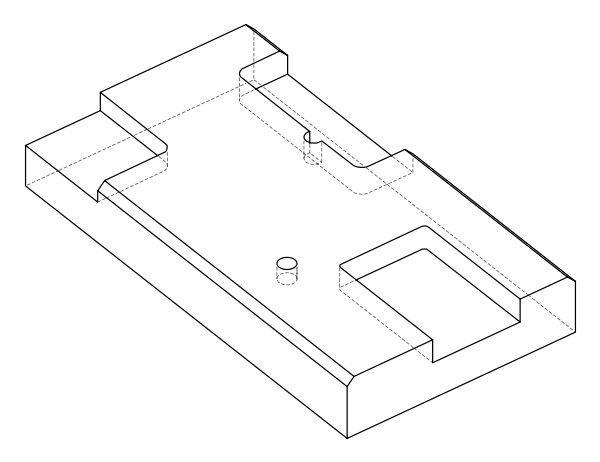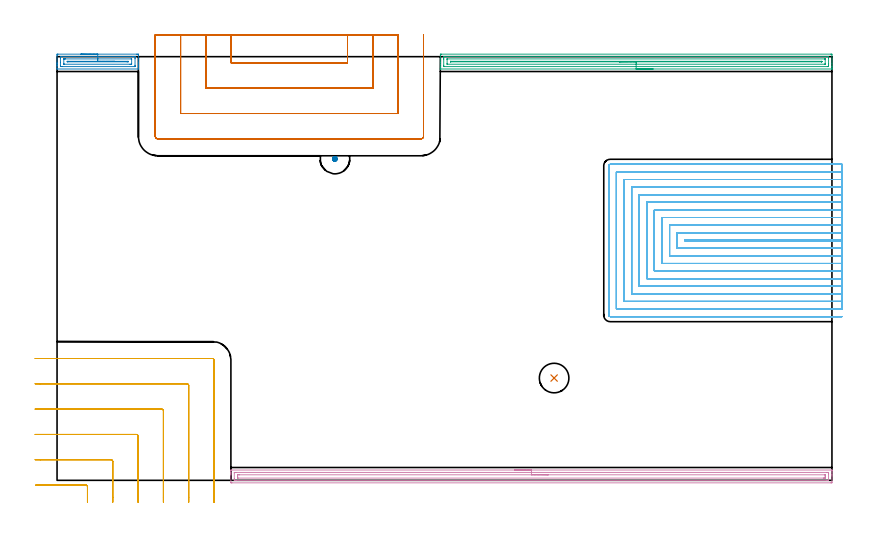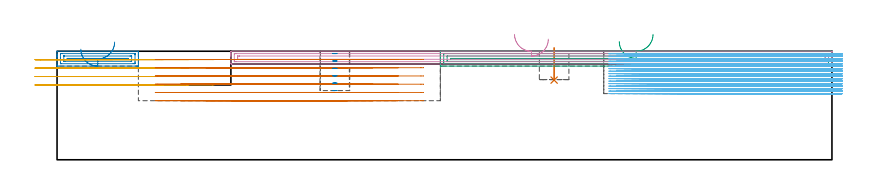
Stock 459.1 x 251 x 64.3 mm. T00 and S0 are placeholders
(PLAN: 8 operations, 5 tool changes, 178.8 min)
(1 INDEXABLE_INSERT_DRILL_BLIND_HOLE_FROM_SOLID | STEP1POCKET | NXT0302_006 | 0.08 min | 4054 mm3)
(2 AREA_MILL | FG_CHAMFER_SURFACE | UGT0205_001 | 1.71 min | 2074 mm3)
(3 AREA_MILL_1 | FG_CHAMFER_SURFACE_1 | UGT0205_001 | 7.59 min | 9188 mm3)
(4 AREA_MILL_2 | FG_CHAMFER_SURFACE_2 | UGT0205_001 | 8.75 min | 10425 mm3)
(5 MILL_CORNER_NOTCH_RECTANGULAR | CORNER_NOTCH_RECTANGULAR | UGT0201_136 | Follow Part, ap 5, ae 75% | 6.15 min | 168691 mm3)
(6 MILL_SLOT | SLOT_PARTIAL_RECTANGULAR | NXT0201_008 | Follow Part, ap 1.5, ae 75% | 136.48 min | 326320 mm3)
(7 MILL_SLOT_1 | SLOT_PARTIAL_RECTANGULAR_1 | UGT0201_136 | Follow Part, ap 5, ae 75% | 17.77 min | 305674 mm3)
(8 MILL_BLIND_HOLE_FROM_SOLID_MATERIAL | STEP1POCKET_1 | UGT0201_133 | Spiral | 0.3 min | 3583 mm3)
(TOOL NXT0302_006 | Index. Insert Drill 17.5mm [880-D1750L25-05] | D17.5 PA176 FL88 Z2)
(TOOL UGT0205_001 | Chamfer Mill 20 x 3 x 45 deg. | D20 FL50 Z2)
(TOOL UGT0201_136 | Carbide End Mill 20.0 | D20 FL30 Z4)
(TOOL NXT0201_008 | ENDMILL 6mm [2P460-0600-NA 1630] | D6 FL26 Z6)
(TOOL UGT0201_133 | Carbide End Mill 15.0 | D15 FL30 Z4)
(OP 1 INDEXABLE_INSERT_DRILL_BLIND_HOLE_FROM_SOLID)
G17 G21 G94 G90
T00 M6
G54
G17 G0 G90 X294.5 Y60.6 S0 M3
G43 Z74.3 H1
G94 G81 G98 Z47.2 F250. R66.3
G80
M5
M2
(OP 2 AREA_MILL)
G17 G21 G94 G90
T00 M6
G54
G17 G0 G90 X14.1 Y252.5 S1061 M3
G43 Z74.3 H0
Z65.5
G94 G1 X14.138 Z64.628 F250.
X14.252 Z63.764
X14.441 Z62.912
X14.703 Z62.08
X15.037 Z61.274
X15.44 Z60.5
X15.909 Z59.764
X16.44 Z59.072
X17.029 Z58.429
X17.672 Z57.84
X18.364 Z57.308
X19.1 Z56.84
X19.874 Z56.437
X20.68 Z56.103
X21.512 Z55.841
X22.364 Z55.652
X23.228 Z55.538
X24.1 Z55.5
X47.207
X47.648 Y252.499 Z55.501
X48.085 Y252.494 Z55.503
X48.191 Y252.491 Z55.505
X48.2 Y252.062 Z55.934
Y247.66 Z60.334
Y246.992 Z61.005
Y246.779 Z61.218
Y246.111 Z61.886
Y245.899 Z62.098
Y245.473 Z62.526
Y244.563 Z63.436
Y244.138 Z63.861
X48.199 Y243.91 Z64.089
X48.19 Y243.706 Z64.292
X48.093 Y243.7 Z64.3
X0.107
X0.01 Y243.706 Z64.292
X0. Y243.912 Z64.087
Y245.473 Z62.526
Y245.899 Z62.098
Y246.112 Z61.885
Y246.779 Z61.218
Y246.992 Z61.005
Y247.66 Z60.334
Y251.728 Z56.268
X0.003 Y252.062 Z55.934
X0.009 Y252.491 Z55.505
X0.115 Y252.494 Z55.503
X0.552 Y252.5 Z55.5
X24.1
Y251.086 Z56.914
X45.079
X45.871 Y251.083 Z56.917
X45.972 Y251.081 Z56.919
X46.19 Y251.07 Z56.93
X46.193 Y251.007 Z56.993
X46.198 Y250.857 Z57.143
X46.2 Y250.301 Z57.699
Y249.975 Z58.025
Y245.899 Z62.101
X46.199 Y245.574 Z62.426
X46.194 Y245.247 Z62.753
X46.19 Y245.155 Z62.845
X46.184 Y245.12 Z62.88
X46.167 Y245.119 Z62.881
X46.069 Y245.116 Z62.884
X45.871 Y245.115 Z62.885
X45.774 Y245.114 Z62.886
X3.121
X2.329 Y245.117 Z62.883
X2.228 Y245.119 Z62.881
X2.01 Y245.13 Z62.87
X2.007 Y245.193 Z62.807
X2.002 Y245.343 Z62.657
X2. Y247.66 Z60.34
Y250.301 Z57.699
X2.001 Y250.626 Z57.374
X2.006 Y250.953 Z57.047
X2.01 Y251.045 Z56.955
X2.016 Y251.08 Z56.92
X2.033 Y251.081 Z56.919
X2.131 Y251.083 Z56.917
X2.329 Y251.085 Z56.915
X2.426 Y251.086 Z56.914
X24.1
Y249.672 Z58.328
X43.841 Y249.671 Z58.329
X44.094 Y249.669 Z58.331
X44.177 Y249.667 Z58.333
X44.185 Y249.666 Z58.334
X44.19 Y249.651 Z58.349
X44.196 Y249.596 Z58.404
X44.199 Y249.526 Z58.474
Y246.779 Z61.221
X44.198 Y246.676 Z61.324
X44.19 Y246.57 Z61.43
X44.18 Y246.535 Z61.465
X44.156 Y246.533 Z61.467
X44.094 Y246.531 Z61.469
X43.458 Y246.529 Z61.471
X43.205 Y246.528 Z61.472
X4.359 Y246.529 Z61.471
X4.106 Y246.531 Z61.469
X4.023 Y246.533 Z61.467
X4.015 Y246.534 Z61.466
X4.01 Y246.549 Z61.451
X4.004 Y246.604 Z61.396
X4.001 Y246.674 Z61.326
Y249.421 Z58.579
X4.002 Y249.524 Z58.476
X4.01 Y249.63 Z58.37
X4.02 Y249.665 Z58.335
X4.044 Y249.667 Z58.333
X4.106 Y249.669 Z58.331
X4.742 Y249.671 Z58.329
X4.995 Y249.672 Z58.328
X24.1
Y248.257 Z59.743
X41.714
X42.031 Y248.254 Z59.746
X42.18 Y248.251 Z59.749
X42.19 Y248.1 Z59.9
X42.18 Y247.949 Z60.051
X42.028 Y247.945 Z60.055
X41.713 Y247.943 Z60.057
X41.428
X6.486
X6.169 Y247.946 Z60.054
X6.02 Y247.949 Z60.051
X6.01 Y248.1 Z59.9
X6.02 Y248.251 Z59.749
X6.172 Y248.255 Z59.745
X6.454 Y248.257 Z59.743
X6.772
X24.1
X24.972 Z59.781
X25.837 Z59.895
X26.688 Z60.083
X27.52 Z60.346
X28.326 Z60.68
X29.1 Z61.082
X29.836 Z61.551
X30.528 Z62.082
X31.171 Z62.672
X31.76 Z63.315
X32.292 Z64.007
X32.76 Z64.743
X33.163 Z65.517
X33.497 Z66.322
X33.759 Z67.155
X33.948 Z68.006
X34.062 Z68.871
X34.1 Z69.743
G0 Z74.3
M5
M2
(OP 3 AREA_MILL_1)
G17 G21 G94 G90
T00 M6
G54
G17 G0 G90 X353.1 Y243.7 S1061 M3
G43 Z74.3 H0
G94 G1 X353.062 Z73.428 F250.
X352.948 Z72.563
X352.759 Z71.712
X352.497 Z70.88
X352.163 Z70.074
X351.76 Z69.3
X351.292 Z68.564
X350.76 Z67.872
X350.171 Z67.229
X349.528 Z66.64
X348.836 Z66.108
X348.1 Z65.64
X347.326 Z65.237
X346.52 Z64.903
X345.688 Z64.641
X344.836 Z64.452
X343.972 Z64.338
X343.1 Z64.3
X227.285
X227.103 Y243.699 Z64.292
X227.102
X227.1 Y244.061 Z63.939
Y244.291 Z63.708
Y245.018 Z62.977
Y246.262 Z61.735
Y247.66 Z60.336
Y251.804 Z56.194
X227.103 Y252.062 Z55.935
X227.11 Y252.492 Z55.506
X227.291 Y252.496 Z55.502
X227.732 Y252.5 Z55.5
X458.468 Y252.499 Z55.501
X458.909 Y252.496 Z55.502
X459.09 Y252.492 Z55.506
X459.1 Y252.062 Z55.935
Y246.779 Z61.215
Y245.382 Z62.615
Y245.018 Z62.977
Y244.291 Z63.708
Y244.061 Z63.938
X459.098 Y243.699 Z64.292
X459.097
X458.917 Y243.7 Z64.3
X343.1
Y245.114 Z62.886
X229.422 Y245.115 Z62.885
X229.145 Y245.12 Z62.88
X229.117 Y245.121 Z62.879
X229.11 Y245.138 Z62.862
X229.104 Y245.173 Z62.827
X229.102 Y245.208 Z62.792
X229.1 Y245.432 Z62.568
Y245.899 Z62.101
Y249.421 Z58.579
Y249.834 Z58.166
X229.103 Y250.301 Z57.699
X229.109 Y250.706 Z57.294
X229.131 Y251.079 Z56.921
X229.52 Y251.084 Z56.916
X229.618 Y251.085 Z56.915
X456.778
X457.055 Y251.08 Z56.92
X457.083 Y251.079 Z56.921
X457.09 Y251.062 Z56.938
X457.096 Y251.027 Z56.973
X457.098 Y250.992 Z57.008
X457.1 Y250.768 Z57.232
Y250.301 Z57.699
Y246.779 Z61.221
Y246.366 Z61.634
X457.097 Y245.899 Z62.101
X457.091 Y245.494 Z62.506
X457.069 Y245.121 Z62.879
X456.68 Y245.116 Z62.884
X456.582 Y245.115 Z62.885
X343.1 Y245.114 Z62.886
Y246.528 Z61.472
X231.309 Y246.529 Z61.471
X231.224 Y246.53 Z61.47
X231.157 Y246.533 Z61.467
X231.119 Y246.535 Z61.465
X231.11 Y246.574 Z61.426
X231.105 Y246.779 Z61.221
X231.101 Y246.984 Z61.016
X231.1 Y249.421 Z58.579
X231.102 Y249.625 Z58.375
X231.107 Y249.655 Z58.345
X231.111 Y249.665 Z58.335
X231.119 Y249.667 Z58.333
X231.182 Y249.67 Z58.33
X231.309 Y249.671 Z58.329
X454.891
X454.976 Y249.67 Z58.33
X455.043 Y249.667 Z58.333
X455.081 Y249.665 Z58.335
X455.09 Y249.626 Z58.374
X455.095 Y249.421 Z58.579
X455.099 Y249.216 Z58.784
X455.1 Y246.779 Z61.221
X455.098 Y246.575 Z61.425
X455.093 Y246.545 Z61.455
X455.089 Y246.535 Z61.465
X455.081 Y246.533 Z61.467
X455.018 Y246.53 Z61.47
X454.891 Y246.529 Z61.471
X343.1 Y246.528 Z61.472
Y247.943 Z60.057
X233.385 Y247.944 Z60.056
X233.225 Y247.946 Z60.054
X233.121 Y247.95 Z60.05
X233.109 Y247.954 Z60.046
X233.105 Y247.964 Z60.036
X233.102 Y247.991 Z60.009
X233.1 Y248.1 Z59.9
X233.102 Y248.209 Z59.791
X233.105 Y248.236 Z59.764
X233.109 Y248.246 Z59.754
X233.121 Y248.25 Z59.75
X233.225 Y248.254 Z59.746
X233.386 Y248.257 Z59.743
X452.815 Y248.256 Z59.744
X452.975 Y248.254 Z59.746
X453.079 Y248.25 Z59.75
X453.091 Y248.246 Z59.754
X453.095 Y248.236 Z59.764
X453.098 Y248.209 Z59.791
X453.1 Y248.1 Z59.9
X453.098 Y247.991 Z60.009
X453.095 Y247.964 Z60.036
X453.091 Y247.954 Z60.046
X453.079 Y247.95 Z60.05
X452.975 Y247.946 Z60.054
X452.814 Y247.943 Z60.057
X343.1
X342.228 Z60.095
X341.364 Z60.209
X340.512 Z60.398
X339.68 Z60.66
X338.874 Z60.994
X338.1 Z61.397
X337.364 Z61.866
X336.672 Z62.397
X336.029 Z62.986
X335.44 Z63.629
X334.908 Z64.322
X334.44 Z65.057
X334.037 Z65.831
X333.703 Z66.637
X333.441 Z67.469
X333.252 Z68.321
X333.138 Z69.186
X333.1 Z70.057
G0 Z74.3
M5
M2
(OP 4 AREA_MILL_2)
G17 G21 G94 G90
T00 M6
G54
G17 G0 G90 X271.05 Y6.1 S1061 M3
G43 Z74.3 H0
G94 G1 X271.088 Z73.428 F250.
X271.202 Z72.563
X271.391 Z71.712
X271.653 Z70.88
X271.987 Z70.074
X272.39 Z69.3
X272.859 Z68.564
X273.39 Z67.872
X273.979 Z67.229
X274.622 Z66.639
X275.314 Z66.108
X276.05 Z65.64
X276.824 Z65.237
X277.63 Z64.903
X278.462 Z64.641
X279.314 Z64.452
X280.178 Z64.338
X281.05 Z64.3
X458.922
X459.09 Y6.097 Z64.288
X459.098 Y5.977 Z64.169
X459.1 Y5.85 Z64.05
Y5.608 Z63.808
Y4.915 Z63.109
Y3.696 Z61.893
Y3.172 Z61.366
Y2.562 Z60.758
Y-0.924 Z57.273
X459.097 Y-1.186 Z57.011
X459.09 Y-1.494 Z56.704
X458.795 Y-1.498 Z56.701
X458.475 Y-1.5 Z56.7
X103.625
X103.305 Y-1.498 Z56.701
X103.01 Y-1.494 Z56.704
X103. Y-1.186 Z57.011
Y3.172 Z61.366
Y3.696 Z61.893
Y4.043 Z62.239
Y4.568 Z62.764
Y4.915 Z63.109
Y5.609 Z63.808
Y5.85 Z64.05
X103.002 Y5.977 Z64.169
X103.01 Y6.097 Z64.288
X103.178 Y6.1 Z64.3
X281.05
Y4.686 Z62.886
X456.029
X456.688 Y4.685 Z62.885
X456.926 Y4.683 Z62.883
X457.044 Y4.679 Z62.879
X457.091 Y4.674 Z62.874
X457.093 Y4.648 Z62.848
X457.098 Y4.515 Z62.715
X457.1 Y4.043 Z62.243
Y3.641 Z61.841
X457.098 Y0.156 Z58.356
X457.094 Y0.021 Z58.221
X457.089 Y-0.079 Z58.121
X457.017 Y-0.08 Z58.12
X456.688 Y-0.084 Z58.116
X456.452 Y-0.085 Z58.115
X455.794 Y-0.086 Z58.114
X106.071
X105.412 Y-0.085 Z58.115
X105.174 Y-0.083 Z58.117
X105.056 Y-0.079 Z58.121
X105.009 Y-0.074 Z58.126
X105.007 Y-0.048 Z58.152
X105.002 Y0.085 Z58.285
X105. Y0.557 Z58.757
Y0.959 Z59.159
X105.002 Y4.444 Z62.644
X105.006 Y4.579 Z62.779
X105.011 Y4.679 Z62.879
X105.083 Y4.68 Z62.88
X105.412 Y4.684 Z62.884
X105.648 Y4.685 Z62.885
X106.306 Y4.686 Z62.886
X281.05
Y3.271 Z61.471
X454.9
X455.002 Y3.27 Z61.47
X455.07 Y3.267 Z61.467
X455.088 Y3.264 Z61.464
X455.092 Y3.258 Z61.458
X455.096 Y3.236 Z61.436
X455.099 Y3.172 Z61.372
Y2.106 Z60.306
X455.092 Y1.428 Z59.628
X455.09 Y1.338 Z59.538
X454.998 Y1.333 Z59.533
X454.9 Y1.331 Z59.531
X454.109 Y1.329 Z59.529
X454.006 Y1.328 Z59.528
X107.2 Y1.329 Z59.529
X107.098 Y1.33 Z59.53
X107.03 Y1.333 Z59.533
X107.012 Y1.336 Z59.536
X107.008 Y1.341 Z59.541
X107.004 Y1.364 Z59.564
X107.001 Y1.428 Z59.628
Y2.494 Z60.694
X107.008 Y3.172 Z61.372
X107.01 Y3.263 Z61.463
X107.102 Y3.267 Z61.467
X107.2 Y3.269 Z61.469
X107.992 Y3.271 Z61.471
X108.094
X281.05
X281.922 Z61.51
X282.787 Z61.623
X283.638 Z61.812
X284.47 Z62.075
X285.276 Z62.408
X286.05 Z62.811
X286.786 Z63.28
X287.478 Z63.811
X288.121 Z64.4
X288.71 Z65.044
X289.242 Z65.736
X289.71 Z66.471
X290.113 Z67.245
X290.447 Z68.051
X290.709 Z68.883
X290.898 Z69.735
X291.012 Z70.6
X291.05 Z71.471
G0 Z74.3
M5
M2
(OP 5 MILL_CORNER_NOTCH_RECTANGULAR)
G17 G21 G94 G90
T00 M6
G54
G17 G0 G90 X18. Y-13. S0 M3
G43 Z74.3 H0
Z59.3
G94 G1 Y-10. F250.
Y-3.793 F500.
G3 X17.007 Y-2.8 R1.
G1 X-9.6
X-12.6 F250.
G0 Z74.3
X33. Y-13.
Z59.3
G1 Y-10.
Y11.206 F500.
G3 X32.006 Y12.2 R1.
G1 X-10.
X-13. F250.
G0 Z74.3
X48. Y-13.
Z59.3
G1 Y-10.
Y26.206 F500.
G3 X47.006 Y27.2 R1.
G1 X-10.
X-13. F250.
G0 Z74.3
X63. Y-13.
Z59.3
G1 Y-10.
Y41.205 F500.
G3 X62.005 Y42.2 R1.
G1 X-10.
X-13. F250.
G0 Z74.3
X78. Y-13.
Z59.3
G1 Y-10.
Y56.205 F500.
G3 X77.005 Y57.2 R1.
G1 X-10.
X-13. F250.
G0 Z74.3
X93. Y-13.
Z59.3
G1 Y-10.
Y71.205 F500.
G3 X92.005 Y72.2 R1.
G1 X-10.
X-13. F250.
G0 Z74.3
X18. Y-13.
Z54.3
G1 Y-10.
Y-3.793 F500.
G3 X17.007 Y-2.8 R1.
G1 X-9.6
X-12.6 F250.
G0 Z74.3
X33. Y-13.
Z54.3
G1 Y-10.
Y11.206 F500.
G3 X32.006 Y12.2 R1.
G1 X-10.
X-13. F250.
G0 Z74.3
X48. Y-13.
Z54.3
G1 Y-10.
Y26.206 F500.
G3 X47.006 Y27.2 R1.
G1 X-10.
X-13. F250.
G0 Z74.3
X63. Y-13.
Z54.3
G1 Y-10.
Y41.205 F500.
G3 X62.005 Y42.2 R1.
G1 X-10.
X-13. F250.
G0 Z74.3
X78. Y-13.
Z54.3
G1 Y-10.
Y56.205 F500.
G3 X77.005 Y57.2 R1.
G1 X-10.
X-13. F250.
G0 Z74.3
X93. Y-13.
Z54.3
G1 Y-10.
Y71.205 F500.
G3 X92.005 Y72.2 R1.
G1 X-10.
X-13. F250.
G0 Z74.3
X18. Y-13.
Z49.3
G1 Y-10.
Y-3.793 F500.
G3 X17.007 Y-2.8 R1.
G1 X-9.6
X-12.6 F250.
G0 Z74.3
X33. Y-13.
Z49.3
G1 Y-10.
Y11.206 F500.
G3 X32.006 Y12.2 R1.
G1 X-10.
X-13. F250.
G0 Z74.3
X48. Y-13.
Z49.3
G1 Y-10.
Y26.206 F500.
G3 X47.006 Y27.2 R1.
G1 X-10.
X-13. F250.
G0 Z74.3
X63. Y-13.
Z49.3
G1 Y-10.
Y41.205 F500.
G3 X62.005 Y42.2 R1.
G1 X-10.
X-13. F250.
G0 Z74.3
X78. Y-13.
Z49.3
G1 Y-10.
Y56.205 F500.
G3 X77.005 Y57.2 R1.
G1 X-10.
X-13. F250.
G0 Z74.3
X93. Y-13.
Z49.3
G1 Y-10.
Y71.205 F500.
G3 X92.005 Y72.2 R1.
G1 X-10.
X-13. F250.
G0 Z74.3
X18. Y-13.
Z44.3
G1 Y-10.
Y-3.793 F500.
G3 X17.007 Y-2.8 R1.
G1 X-9.6
X-12.6 F250.
G0 Z74.3
X33. Y-13.
Z44.3
G1 Y-10.
Y11.206 F500.
G3 X32.006 Y12.2 R1.
G1 X-10.
X-13. F250.
G0 Z74.3
X48. Y-13.
Z44.3
G1 Y-10.
Y26.206 F500.
G3 X47.006 Y27.2 R1.
G1 X-10.
X-13. F250.
G0 Z74.3
X63. Y-13.
Z44.3
G1 Y-10.
Y41.205 F500.
G3 X62.005 Y42.2 R1.
G1 X-10.
X-13. F250.
G0 Z74.3
X78. Y-13.
Z44.3
G1 Y-10.
Y56.205 F500.
G3 X77.005 Y57.2 R1.
G1 X-10.
X-13. F250.
G0 Z74.3
X93. Y-13.
Z44.3
G1 Y-10.
Y71.205 F500.
G3 X92.005 Y72.2 R1.
G1 X-10.
X-13. F250.
G0 Z74.3
M5
M2
(OP 6 MILL_SLOT)
G17 G21 G94 G90
T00 M6
G54
G17 G0 G90 X465.1 Y142.2 S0 M3
G43 Z74.3 H1
Z62.823
G94 G1 X462.1 F250.
X371.9 F500.
Y142.
X462.1
X465.1 F250.
Y146.7
X462.1
X367.4 F500.
Y137.5
X462.1
X465.1 F250.
Y151.2
X462.1
X362.9 F500.
Y133.
X462.1
X465.1 F250.
Y155.7
X462.1
X358.4 F500.
Y128.5
X462.1
X465.1 F250.
Y160.2
X462.1
X353.9 F500.
Y124.
X462.1
X465.1 F250.
Y164.7
X462.1
X349.4 F500.
Y119.5
X462.1
X465.1 F250.
Y169.2
X462.1
X344.9 F500.
Y115.
X462.1
X465.1 F250.
Y173.7
X462.1
X340.4 F500.
Y110.5
X462.1
X465.1 F250.
Y178.2
X462.1
X335.9 F500.
Y106.
X462.1
X465.1 F250.
Y182.7
X462.1
X331.4 F500.
Y101.5
X462.1
X465.1 F250.
Y187.2
X462.1
X327.7 F500.
G3 X326.9 Y186.4 R0.8
G1 Y97.8
G3 X327.7 Y97. R0.8
G1 X462.1
X465.1 F250.
G0 Y142.2 Z61.347
G1 X462.1
X371.9 F500.
Y142.
X462.1
X465.1 F250.
Y146.7
X462.1
X367.4 F500.
Y137.5
X462.1
X465.1 F250.
Y151.2
X462.1
X362.9 F500.
Y133.
X462.1
X465.1 F250.
Y155.7
X462.1
X358.4 F500.
Y128.5
X462.1
X465.1 F250.
Y160.2
X462.1
X353.9 F500.
Y124.
X462.1
X465.1 F250.
Y164.7
X462.1
X349.4 F500.
Y119.5
X462.1
X465.1 F250.
Y169.2
X462.1
X344.9 F500.
Y115.
X462.1
X465.1 F250.
Y173.7
X462.1
X340.4 F500.
Y110.5
X462.1
X465.1 F250.
Y178.2
X462.1
X335.9 F500.
Y106.
X462.1
X465.1 F250.
Y182.7
X462.1
X331.4 F500.
Y101.5
X462.1
X465.1 F250.
Y187.2
X462.1
X327.7 F500.
G3 X326.9 Y186.4 R0.8
G1 Y97.8
G3 X327.7 Y97. R0.8
G1 X462.1
X465.1 F250.
G0 Y142.2 Z59.871
G1 X462.1
X371.9 F500.
Y142.
X462.1
X465.1 F250.
Y146.7
X462.1
X367.4 F500.
Y137.5
X462.1
X465.1 F250.
Y151.2
X462.1
X362.9 F500.
Y133.
X462.1
X465.1 F250.
Y155.7
X462.1
X358.4 F500.
Y128.5
X462.1
X465.1 F250.
Y160.2
X462.1
X353.9 F500.
Y124.
X462.1
X465.1 F250.
Y164.7
X462.1
X349.4 F500.
Y119.5
X462.1
X465.1 F250.
Y169.2
X462.1
X344.9 F500.
Y115.
X462.1
X465.1 F250.
Y173.7
X462.1
X340.4 F500.
Y110.5
X462.1
X465.1 F250.
Y178.2
X462.1
X335.9 F500.
Y106.
X462.1
X465.1 F250.
Y182.7
X462.1
X331.4 F500.
Y101.5
X462.1
X465.1 F250.
Y187.2
X462.1
X327.7 F500.
G3 X326.9 Y186.4 R0.8
G1 Y97.8
G3 X327.7 Y97. R0.8
G1 X462.1
X465.1 F250.
G0 Y142.2 Z58.394
G1 X462.1
X371.9 F500.
Y142.
X462.1
X465.1 F250.
Y146.7
X462.1
X367.4 F500.
Y137.5
X462.1
X465.1 F250.
Y151.2
X462.1
X362.9 F500.
Y133.
X462.1
X465.1 F250.
Y155.7
X462.1
X358.4 F500.
Y128.5
X462.1
X465.1 F250.
Y160.2
X462.1
X353.9 F500.
Y124.
X462.1
X465.1 F250.
Y164.7
X462.1
X349.4 F500.
Y119.5
X462.1
X465.1 F250.
Y169.2
X462.1
X344.9 F500.
Y115.
X462.1
X465.1 F250.
Y173.7
X462.1
X340.4 F500.
Y110.5
X462.1
X465.1 F250.
Y178.2
X462.1
X335.9 F500.
Y106.
X462.1
X465.1 F250.
Y182.7
X462.1
X331.4 F500.
Y101.5
X462.1
X465.1 F250.
Y187.2
X462.1
X327.7 F500.
G3 X326.9 Y186.4 R0.8
G1 Y97.8
G3 X327.7 Y97. R0.8
G1 X462.1
X465.1 F250.
G0 Y142.2 Z56.918
G1 X462.1
X371.9 F500.
Y142.
X462.1
X465.1 F250.
Y146.7
X462.1
X367.4 F500.
Y137.5
X462.1
X465.1 F250.
Y151.2
X462.1
X362.9 F500.
Y133.
X462.1
X465.1 F250.
Y155.7
X462.1
X358.4 F500.
Y128.5
X462.1
X465.1 F250.
Y160.2
X462.1
X353.9 F500.
Y124.
X462.1
X465.1 F250.
Y164.7
X462.1
X349.4 F500.
Y119.5
X462.1
X465.1 F250.
Y169.2
X462.1
X344.9 F500.
Y115.
X462.1
X465.1 F250.
Y173.7
X462.1
X340.4 F500.
Y110.5
X462.1
X465.1 F250.
Y178.2
X462.1
X335.9 F500.
Y106.
X462.1
X465.1 F250.
Y182.7
X462.1
X331.4 F500.
Y101.5
X462.1
X465.1 F250.
Y187.2
X462.1
X327.7 F500.
G3 X326.9 Y186.4 R0.8
G1 Y97.8
G3 X327.7 Y97. R0.8
G1 X462.1
X465.1 F250.
G0 Y142.2 Z55.441
G1 X462.1
X371.9 F500.
Y142.
X462.1
X465.1 F250.
Y146.7
X462.1
X367.4 F500.
Y137.5
X462.1
X465.1 F250.
Y151.2
X462.1
X362.9 F500.
Y133.
X462.1
X465.1 F250.
Y155.7
X462.1
X358.4 F500.
Y128.5
X462.1
X465.1 F250.
Y160.2
X462.1
X353.9 F500.
Y124.
X462.1
X465.1 F250.
Y164.7
X462.1
X349.4 F500.
Y119.5
X462.1
X465.1 F250.
Y169.2
X462.1
X344.9 F500.
Y115.
X462.1
X465.1 F250.
Y173.7
X462.1
X340.4 F500.
Y110.5
X462.1
X465.1 F250.
Y178.2
X462.1
X335.9 F500.
Y106.
X462.1
X465.1 F250.
Y182.7
X462.1
X331.4 F500.
Y101.5
X462.1
X465.1 F250.
Y187.2
X462.1
X327.7 F500.
G3 X326.9 Y186.4 R0.8
G1 Y97.8
G3 X327.7 Y97. R0.8
G1 X462.1
X465.1 F250.
G0 Y142.2 Z53.965
G1 X462.1
X371.9 F500.
Y142.
X462.1
X465.1 F250.
Y146.7
X462.1
X367.4 F500.
Y137.5
X462.1
X465.1 F250.
Y151.2
X462.1
X362.9 F500.
Y133.
X462.1
X465.1 F250.
Y155.7
X462.1
X358.4 F500.
Y128.5
X462.1
X465.1 F250.
Y160.2
X462.1
X353.9 F500.
Y124.
X462.1
X465.1 F250.
Y164.7
X462.1
X349.4 F500.
Y119.5
X462.1
X465.1 F250.
Y169.2
X462.1
X344.9 F500.
Y115.
X462.1
X465.1 F250.
Y173.7
X462.1
X340.4 F500.
Y110.5
X462.1
X465.1 F250.
Y178.2
X462.1
X335.9 F500.
Y106.
X462.1
X465.1 F250.
Y182.7
X462.1
X331.4 F500.
Y101.5
X462.1
X465.1 F250.
Y187.2
X462.1
X327.7 F500.
G3 X326.9 Y186.4 R0.8
G1 Y97.8
G3 X327.7 Y97. R0.8
G1 X462.1
X465.1 F250.
G0 Y142.2 Z52.488
G1 X462.1
X371.9 F500.
Y142.
X462.1
X465.1 F250.
Y146.7
X462.1
X367.4 F500.
Y137.5
X462.1
X465.1 F250.
Y151.2
X462.1
X362.9 F500.
Y133.
X462.1
X465.1 F250.
Y155.7
X462.1
X358.4 F500.
Y128.5
X462.1
X465.1 F250.
Y160.2
X462.1
X353.9 F500.
Y124.
X462.1
X465.1 F250.
Y164.7
X462.1
X349.4 F500.
Y119.5
X462.1
X465.1 F250.
Y169.2
X462.1
X344.9 F500.
Y115.
X462.1
X465.1 F250.
Y173.7
X462.1
X340.4 F500.
Y110.5
X462.1
X465.1 F250.
Y178.2
X462.1
X335.9 F500.
Y106.
X462.1
X465.1 F250.
Y182.7
X462.1
X331.4 F500.
Y101.5
X462.1
X465.1 F250.
Y187.2
X462.1
X327.7 F500.
G3 X326.9 Y186.4 R0.8
G1 Y97.8
G3 X327.7 Y97. R0.8
G1 X462.1
X465.1 F250.
G0 Y142.2 Z51.012
G1 X462.1
X371.9 F500.
Y142.
X462.1
X465.1 F250.
Y146.7
X462.1
X367.4 F500.
Y137.5
X462.1
X465.1 F250.
Y151.2
X462.1
X362.9 F500.
Y133.
X462.1
X465.1 F250.
Y155.7
X462.1
X358.4 F500.
Y128.5
X462.1
X465.1 F250.
Y160.2
X462.1
X353.9 F500.
Y124.
X462.1
X465.1 F250.
Y164.7
X462.1
X349.4 F500.
Y119.5
X462.1
X465.1 F250.
Y169.2
X462.1
X344.9 F500.
Y115.
X462.1
X465.1 F250.
Y173.7
X462.1
X340.4 F500.
Y110.5
X462.1
X465.1 F250.
Y178.2
X462.1
X335.9 F500.
Y106.
X462.1
X465.1 F250.
Y182.7
X462.1
X331.4 F500.
Y101.5
X462.1
X465.1 F250.
Y187.2
X462.1
X327.7 F500.
G3 X326.9 Y186.4 R0.8
G1 Y97.8
G3 X327.7 Y97. R0.8
G1 X462.1
X465.1 F250.
G0 Y142.2 Z49.535
G1 X462.1
X371.9 F500.
Y142.
X462.1
X465.1 F250.
Y146.7
X462.1
X367.4 F500.
Y137.5
X462.1
X465.1 F250.
Y151.2
X462.1
X362.9 F500.
Y133.
X462.1
X465.1 F250.
Y155.7
X462.1
X358.4 F500.
Y128.5
X462.1
X465.1 F250.
Y160.2
X462.1
X353.9 F500.
Y124.
X462.1
X465.1 F250.
Y164.7
X462.1
X349.4 F500.
Y119.5
X462.1
X465.1 F250.
Y169.2
X462.1
X344.9 F500.
Y115.
X462.1
X465.1 F250.
Y173.7
X462.1
X340.4 F500.
Y110.5
X462.1
X465.1 F250.
Y178.2
X462.1
X335.9 F500.
Y106.
X462.1
X465.1 F250.
Y182.7
X462.1
X331.4 F500.
Y101.5
X462.1
X465.1 F250.
Y187.2
X462.1
X327.7 F500.
G3 X326.9 Y186.4 R0.8
G1 Y97.8
G3 X327.7 Y97. R0.8
G1 X462.1
X465.1 F250.
G0 Y142.2 Z48.059
G1 X462.1
X371.9 F500.
Y142.
X462.1
X465.1 F250.
Y146.7
X462.1
X367.4 F500.
Y137.5
X462.1
X465.1 F250.
Y151.2
X462.1
X362.9 F500.
Y133.
X462.1
X465.1 F250.
Y155.7
X462.1
X358.4 F500.
Y128.5
X462.1
X465.1 F250.
Y160.2
X462.1
X353.9 F500.
Y124.
X462.1
X465.1 F250.
Y164.7
X462.1
X349.4 F500.
Y119.5
X462.1
X465.1 F250.
Y169.2
X462.1
X344.9 F500.
Y115.
X462.1
X465.1 F250.
Y173.7
X462.1
X340.4 F500.
Y110.5
X462.1
X465.1 F250.
Y178.2
X462.1
X335.9 F500.
Y106.
X462.1
X465.1 F250.
Y182.7
X462.1
X331.4 F500.
Y101.5
X462.1
X465.1 F250.
Y187.2
X462.1
X327.7 F500.
G3 X326.9 Y186.4 R0.8
G1 Y97.8
G3 X327.7 Y97. R0.8
G1 X462.1
X465.1 F250.
G0 Y142.2 Z46.582
G1 X462.1
X371.9 F500.
Y142.
X462.1
X465.1 F250.
Y146.7
X462.1
X367.4 F500.
Y137.5
X462.1
X465.1 F250.
Y151.2
X462.1
X362.9 F500.
Y133.
X462.1
X465.1 F250.
Y155.7
X462.1
X358.4 F500.
Y128.5
X462.1
X465.1 F250.
Y160.2
X462.1
X353.9 F500.
Y124.
X462.1
X465.1 F250.
Y164.7
X462.1
X349.4 F500.
Y119.5
X462.1
X465.1 F250.
Y169.2
X462.1
X344.9 F500.
Y115.
X462.1
X465.1 F250.
Y173.7
X462.1
X340.4 F500.
Y110.5
X462.1
X465.1 F250.
Y178.2
X462.1
X335.9 F500.
Y106.
X462.1
X465.1 F250.
Y182.7
X462.1
X331.4 F500.
Y101.5
X462.1
X465.1 F250.
Y187.2
X462.1
X327.7 F500.
G3 X326.9 Y186.4 R0.8
G1 Y97.8
G3 X327.7 Y97. R0.8
G1 X462.1
X465.1 F250.
G0 Y142.2 Z45.106
G1 X462.1
X371.9 F500.
Y142.
X462.1
X465.1 F250.
Y146.7
X462.1
X367.4 F500.
Y137.5
X462.1
X465.1 F250.
Y151.2
X462.1
X362.9 F500.
Y133.
X462.1
X465.1 F250.
Y155.7
X462.1
X358.4 F500.
Y128.5
X462.1
X465.1 F250.
Y160.2
X462.1
X353.9 F500.
Y124.
X462.1
X465.1 F250.
Y164.7
X462.1
X349.4 F500.
Y119.5
X462.1
X465.1 F250.
Y169.2
X462.1
X344.9 F500.
Y115.
X462.1
X465.1 F250.
Y173.7
X462.1
X340.4 F500.
Y110.5
X462.1
X465.1 F250.
Y178.2
X462.1
X335.9 F500.
Y106.
X462.1
X465.1 F250.
Y182.7
X462.1
X331.4 F500.
Y101.5
X462.1
X465.1 F250.
Y187.2
X462.1
X327.7 F500.
G3 X326.9 Y186.4 R0.8
G1 Y97.8
G3 X327.7 Y97. R0.8
G1 X462.1
X465.1 F250.
G0 Y142.2 Z43.629
G1 X462.1
X371.9 F500.
Y142.
X462.1
X465.1 F250.
Y146.7
X462.1
X367.4 F500.
Y137.5
X462.1
X465.1 F250.
Y151.2
X462.1
X362.9 F500.
Y133.
X462.1
X465.1 F250.
Y155.7
X462.1
X358.4 F500.
Y128.5
X462.1
X465.1 F250.
Y160.2
X462.1
X353.9 F500.
Y124.
X462.1
X465.1 F250.
Y164.7
X462.1
X349.4 F500.
Y119.5
X462.1
X465.1 F250.
Y169.2
X462.1
X344.9 F500.
Y115.
X462.1
X465.1 F250.
Y173.7
X462.1
X340.4 F500.
Y110.5
X462.1
X465.1 F250.
Y178.2
X462.1
X335.9 F500.
Y106.
X462.1
X465.1 F250.
Y182.7
X462.1
X331.4 F500.
Y101.5
X462.1
X465.1 F250.
Y187.2
X462.1
X327.7 F500.
G3 X326.9 Y186.4 R0.8
G1 Y97.8
G3 X327.7 Y97. R0.8
G1 X462.1
X465.1 F250.
G0 Y142.2 Z42.153
G1 X462.1
X371.9 F500.
Y142.
X462.1
X465.1 F250.
Y146.7
X462.1
X367.4 F500.
Y137.5
X462.1
X465.1 F250.
Y151.2
X462.1
X362.9 F500.
Y133.
X462.1
X465.1 F250.
Y155.7
X462.1
X358.4 F500.
Y128.5
X462.1
X465.1 F250.
Y160.2
X462.1
X353.9 F500.
Y124.
X462.1
X465.1 F250.
Y164.7
X462.1
X349.4 F500.
Y119.5
X462.1
X465.1 F250.
Y169.2
X462.1
X344.9 F500.
Y115.
X462.1
X465.1 F250.
Y173.7
X462.1
X340.4 F500.
Y110.5
X462.1
X465.1 F250.
Y178.2
X462.1
X335.9 F500.
Y106.
X462.1
X465.1 F250.
Y182.7
X462.1
X331.4 F500.
Y101.5
X462.1
X465.1 F250.
Y187.2
X462.1
X327.7 F500.
G3 X326.9 Y186.4 R0.8
G1 Y97.8
G3 X327.7 Y97. R0.8
G1 X462.1
X465.1 F250.
G0 Y142.2 Z40.676
G1 X462.1
X371.9 F500.
Y142.
X462.1
X465.1 F250.
Y146.7
X462.1
X367.4 F500.
Y137.5
X462.1
X465.1 F250.
Y151.2
X462.1
X362.9 F500.
Y133.
X462.1
X465.1 F250.
Y155.7
X462.1
X358.4 F500.
Y128.5
X462.1
X465.1 F250.
Y160.2
X462.1
X353.9 F500.
Y124.
X462.1
X465.1 F250.
Y164.7
X462.1
X349.4 F500.
Y119.5
X462.1
X465.1 F250.
Y169.2
X462.1
X344.9 F500.
Y115.
X462.1
X465.1 F250.
Y173.7
X462.1
X340.4 F500.
Y110.5
X462.1
X465.1 F250.
Y178.2
X462.1
X335.9 F500.
Y106.
X462.1
X465.1 F250.
Y182.7
X462.1
X331.4 F500.
Y101.5
X462.1
X465.1 F250.
Y187.2
X462.1
X327.7 F500.
G3 X326.9 Y186.4 R0.8
G1 Y97.8
G3 X327.7 Y97. R0.8
G1 X462.1
X465.1 F250.
G0 Y142.2 Z39.2
G1 X462.1
X371.9 F500.
Y142.
X462.1
X465.1 F250.
Y146.7
X462.1
X367.4 F500.
Y137.5
X462.1
X465.1 F250.
Y151.2
X462.1
X362.9 F500.
Y133.
X462.1
X465.1 F250.
Y155.7
X462.1
X358.4 F500.
Y128.5
X462.1
X465.1 F250.
Y160.2
X462.1
X353.9 F500.
Y124.
X462.1
X465.1 F250.
Y164.7
X462.1
X349.4 F500.
Y119.5
X462.1
X465.1 F250.
Y169.2
X462.1
X344.9 F500.
Y115.
X462.1
X465.1 F250.
Y173.7
X462.1
X340.4 F500.
Y110.5
X462.1
X465.1 F250.
Y178.2
X462.1
X335.9 F500.
Y106.
X462.1
X465.1 F250.
Y182.7
X462.1
X331.4 F500.
Y101.5
X462.1
X465.1 F250.
Y187.2
X462.1
X327.7 F500.
G3 X326.9 Y186.4 R0.8
G1 Y97.8
G3 X327.7 Y97. R0.8
G1 X462.1
X465.1 F250.
G0 Z74.3
M5
M2
(OP 7 MILL_SLOT_1)
G17 G21 G94 G90
T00 M6
G54
G17 G0 G90 X103.2 Y264. S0 M3
G43 Z74.3 H0
Z59.417
G94 G1 Y261. F250.
Y247.3 F500.
X172.1
Y261.
Y264. F250.
X88.2
Y261.
Y232.3 F500.
X187.1
Y261.
Y264. F250.
X73.2
Y261.
Y217.3 F500.
X202.1
Y261.
Y264. F250.
X58.2
Y261.
Y203.8 F500.
G3 X59.7 Y202.3 R1.5
G1 X215.6
G3 X217.1 Y203.8 R1.5
G1 Y261.
Y264. F250.
G0 X103.2 Z54.533
G1 Y261.
Y247.3 F500.
X172.1
Y261.
Y264. F250.
X88.2
Y261.
Y232.3 F500.
X187.1
Y261.
Y264. F250.
X73.2
Y261.
Y217.3 F500.
X202.1
Y261.
Y264. F250.
X58.2
Y261.
Y203.8 F500.
G3 X59.7 Y202.3 R1.5
G1 X215.6
G3 X217.1 Y203.8 R1.5
G1 Y261.
Y264. F250.
G0 X103.2 Z49.65
G1 Y261.
Y247.3 F500.
X172.1
Y261.
Y264. F250.
X88.2
Y261.
Y232.3 F500.
X187.1
Y261.
Y264. F250.
X73.2
Y261.
Y217.3 F500.
X202.1
Y261.
Y264. F250.
X58.2
Y261.
Y203.8 F500.
G3 X59.7 Y202.3 R1.5
G1 X215.6
G3 X217.1 Y203.8 R1.5
G1 Y261.
Y264. F250.
G0 X103.2 Z44.767
G1 Y261.
Y247.3 F500.
X172.1
Y261.
Y264. F250.
X88.2
Y261.
Y232.3 F500.
X187.1
Y261.
Y264. F250.
X73.2
Y261.
Y217.3 F500.
X202.1
Y261.
Y264. F250.
X58.2
Y261.
Y203.8 F500.
G3 X59.7 Y202.3 R1.5
G1 X215.6
G3 X217.1 Y203.8 R1.5
G1 Y261.
Y264. F250.
G0 X103.2 Z39.883
G1 Y261.
Y247.3 F500.
X172.1
Y261.
Y264. F250.
X88.2
Y261.
Y232.3 F500.
X187.1
Y261.
Y264. F250.
X73.2
Y261.
Y217.3 F500.
X202.1
Y261.
Y264. F250.
X58.2
Y261.
Y203.8 F500.
G3 X59.7 Y202.3 R1.5
G1 X215.6
G3 X217.1 Y203.8 R1.5
G1 Y261.
Y264. F250.
G0 X103.2 Z35.
G1 Y261.
Y247.3 F500.
X172.1
Y261.
Y264. F250.
X88.2
Y261.
Y232.3 F500.
X187.1
Y261.
Y264. F250.
X73.2
Y261.
Y217.3 F500.
X202.1
Y261.
Y264. F250.
X58.2
Y261.
Y203.8 F500.
G3 X59.7 Y202.3 R1.5
G1 X215.6
G3 X217.1 Y203.8 R1.5
G1 Y261.
Y264. F250.
G0 Z74.3
M5
M2
(OP 8 MILL_BLIND_HOLE_FROM_SOLID_MATERIAL)
G17 G21 G94 G90
T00 M6
G54
G17 G0 G90 X164.6 Y190.4 S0 M3
G43 Z74.3 H0
Z62.917
G94 G3 X165.25 Y191.05 R0.65 F250.
X164.6 Y191.7 R0.65
X163.3 Y190.4 R1.3
X164.6 Y191.7 R-1.3
X163.95 Y191.05 R0.65
X164.6 Y190.4 R0.65
G0 Z58.533
G3 X165.25 Y191.05 R0.65
X164.6 Y191.7 R0.65
X163.3 Y190.4 R1.3
X164.6 Y191.7 R-1.3
X163.95 Y191.05 R0.65
X164.6 Y190.4 R0.65
G0 Z54.15
G3 X165.25 Y191.05 R0.65
X164.6 Y191.7 R0.65
X163.3 Y190.4 R1.3
X164.6 Y191.7 R-1.3
X163.95 Y191.05 R0.65
X164.6 Y190.4 R0.65
G0 Z49.767
G3 X165.25 Y191.05 R0.65
X164.6 Y191.7 R0.65
X163.3 Y190.4 R1.3
X164.6 Y191.7 R-1.3
X163.95 Y191.05 R0.65
X164.6 Y190.4 R0.65
G0 Z45.383
G3 X165.25 Y191.05 R0.65
X164.6 Y191.7 R0.65
X163.3 Y190.4 R1.3
X164.6 Y191.7 R-1.3
X163.95 Y191.05 R0.65
X164.6 Y190.4 R0.65
G0 Z41.
G3 X165.25 Y191.05 R0.65
X164.6 Y191.7 R0.65
X163.3 Y190.4 R1.3
X164.6 Y191.7 R-1.3
X163.95 Y191.05 R0.65
X164.6 Y190.4 R0.65
G0 Z74.3
M5
M2
